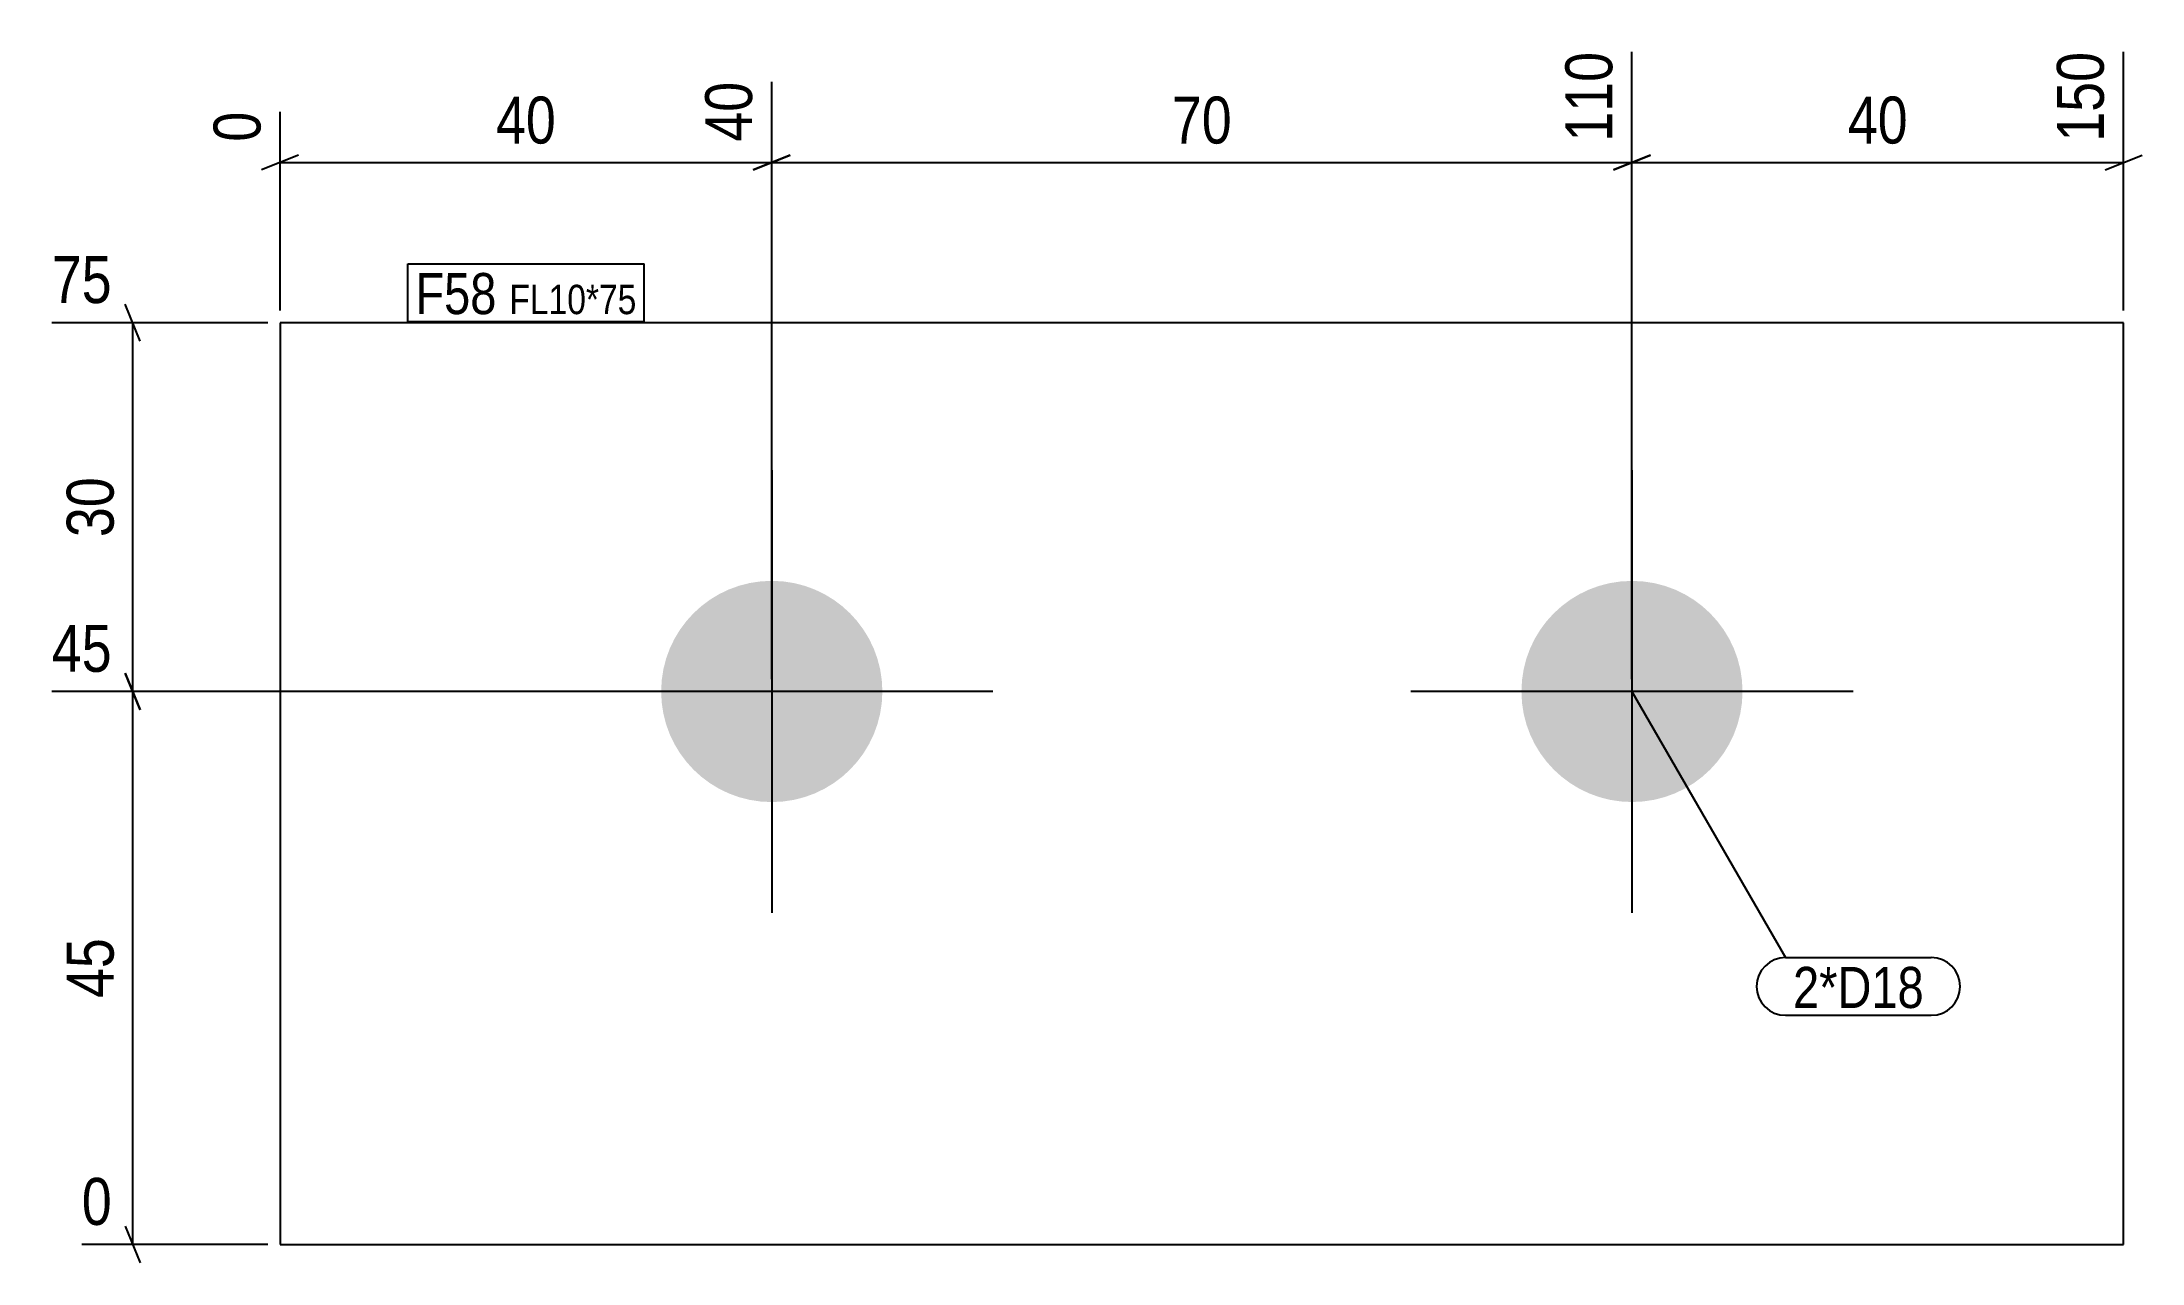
# Model space of a CAD drawing. Header units: millimetres. Extents: x 2 to 173, y 3 to 102.
import ezdxf

# ---------------------------------------------------------------- set-up
doc = ezdxf.new("R2010")
doc.units = ezdxf.units.MM
for name, color, linetype in [('MÅLSÆTNING', 7, 'Continuous'), ('STÅL', 7, 'Continuous'), ('TEKST', 7, 'Continuous')]:
    doc.layers.add(name, color=color, linetype=linetype)
doc.styles.add('Arial Narrow', font='ARIALN.TTF', dxfattribs={"height": 0.2})

msp = doc.modelspace()

# ---------------------------------------------------------------- hatches: boundary and pattern name
at = {"layer": 'STÅL', "linetype": 'Continuous'}
for points in [[(70.58, 49.5, -1), (52.58, 49.5, -1)], [(140.57, 49.5, -1), (122.58, 49.5, -1)]]:
    msp.add_hatch(color=3, dxfattribs=at).paths.add_polyline_path(points)

# ---------------------------------------------------------------- linework, layer by layer
at = {"layer": 'MÅLSÆTNING', "color": 7, "linetype": 'Continuous'}
for p, q in [((131.57, 50.5), (131.57, 101.54)), ((131.57, 50.5), (131.57, 101.54)), ((171.57, 80.5), (171.57, 101.54)), ((61.58, 50.5), (61.58, 99.1)), ((61.58, 50.5), (61.58, 99.1)), ((21.57, 80.5), (21.57, 96.66)), ((23.08, 93.13), (20.07, 91.93)), ((21.57, 92.53), (61.58, 92.53)), ((63.08, 93.13), (60.07, 91.93)), ((60.07, 91.93), (63.08, 93.13)), ((61.58, 92.53), (131.57, 92.53)), ((133.08, 93.13), (130.07, 91.93)), ((130.07, 91.93), (133.08, 93.13)), ((131.57, 92.53), (171.57, 92.53)), ((170.07, 91.93), (173.08, 93.13)), ((10.18, 78), (8.97, 81)), ((20.57, 79.5), (3, 79.5)), ((9.58, 49.5), (9.58, 79.5)), ((8.97, 51), (10.18, 48)), ((10.18, 48), (8.97, 51)), ((60.58, 49.5), (3, 49.5)), ((60.58, 49.5), (3, 49.5)), ((9.58, 4.5), (9.58, 49.5)), ((8.97, 6), (10.18, 3)), ((20.57, 4.5), (5.44, 4.5))]:
    msp.add_line(p, q, dxfattribs=at)
at = {"layer": 'STÅL', "color": 2, "linetype": 'Continuous'}
for p, q in [((171.57, 79.5), (21.57, 79.5)), ((21.57, 79.5), (21.57, 4.5)), ((171.57, 4.5), (171.57, 79.5)), ((21.57, 4.5), (171.57, 4.5))]:
    msp.add_line(p, q, dxfattribs=at)
at = {"layer": 'STÅL', "color": 3, "linetype": 'Continuous'}
for p, q in [((61.58, 67.5), (61.58, 31.5)), ((131.57, 67.5), (131.57, 31.5)), ((79.58, 49.5), (43.58, 49.5)), ((149.57, 49.5), (113.58, 49.5))]:
    msp.add_line(p, q, dxfattribs=at)

# ---------------------------------------------------------------- wipeouts: each hides what was drawn before it
at = {"color": 0}
msp.add_wipeout([(155.33, 23.75), (155.33, 27.25), (144.68, 27.25), (144.68, 23.75)], dxfattribs=at).dxf.layer = 'TEKST'

# ---------------------------------------------------------------- next in the draw order: wipeouts: each hides what was drawn before it
at = {"color": 0, "linetype": 'Continuous'}
for points in [[(130.77, 102.34), (125.17, 102.34), (125.17, 93.43), (130.77, 93.43)], [(170.77, 102.34), (165.17, 102.34), (165.17, 93.43), (170.77, 93.43)], [(60.77, 99.9), (55.17, 99.9), (55.17, 93.43), (60.77, 93.43)], [(20.77, 97.46), (15.17, 97.46), (15.17, 93.43), (20.77, 93.43)], [(8.67, 80.3), (8.67, 85.9), (2.2, 85.9), (2.2, 80.3)], [(8.67, 50.3), (8.67, 55.9), (2.2, 55.9), (2.2, 50.3)], [(8.67, 5.3), (8.67, 10.9), (4.64, 10.9), (4.64, 5.3)]]:
    msp.add_wipeout(points, dxfattribs=at).dxf.layer = 'MÅLSÆTNING'
at = {"color": 0}
for points, layer in [([(44.81, 93.28), (44.81, 98.88), (38.34, 98.88), (38.34, 93.28)], 'MÅLSÆTNING'), ([(99.81, 93.28), (99.81, 98.88), (93.34, 98.88), (93.34, 93.28)], 'MÅLSÆTNING'), ([(154.81, 93.28), (154.81, 98.88), (148.34, 98.88), (148.34, 93.28)], 'MÅLSÆTNING'), ([(8.82, 67.74), (3.22, 67.74), (3.22, 61.26), (8.82, 61.26)], 'MÅLSÆTNING'), ([(8.82, 30.24), (3.22, 30.24), (3.22, 23.76), (8.82, 23.76)], 'MÅLSÆTNING'), ([(39.18, 80.2), (39.18, 83.7), (32.58, 83.7), (32.58, 80.2)], 'TEKST'), ([(50.59, 80.2), (50.59, 82.7), (40.23, 82.7), (40.23, 80.2)], 'TEKST'), ([(155.33, 23.75), (155.33, 27.25), (144.68, 27.25), (144.68, 23.75)], 'TEKST')]:
    msp.add_wipeout(points, dxfattribs=at).dxf.layer = layer

# ---------------------------------------------------------------- next in the draw order: linework, layer by layer
at = {"layer": 'TEKST', "color": 7, "linetype": 'Continuous'}
for p, q in [((131.57, 49.5), (144.07, 27.85)), ((144.07, 27.85), (155.93, 27.85)), ((144.07, 23.15), (155.93, 23.15))]:
    msp.add_line(p, q, dxfattribs=at)
for centre, start, end in [((144.07, 25.5), 90, 270), ((155.93, 25.5), 270, 90)]:
    msp.add_arc(centre, 2.35, start, end, dxfattribs=at)

# ---------------------------------------------------------------- next in the draw order: texts
at = {"layer": 'MÅLSÆTNING', "color": 3, "linetype": 'Continuous', "style": 'Arial Narrow'}
for s, height, p in [('110', 3.818, (129.97, 94.23)), ('150', 3.818, (169.97, 94.23)), ('40', 3.818, (59.98, 94.23)), ('0', 3.82, (19.98, 94.23))]:
    msp.add_text(s, height=height, rotation=90.0002, dxfattribs=at).set_placement(p)
at = {"layer": 'MÅLSÆTNING', "color": 3, "style": 'Arial Narrow'}
for s, p in [('40', (39.14, 94.08)), ('70', (94.14, 94.08)), ('40', (149.14, 94.08))]:
    msp.add_text(s, height=3.818, dxfattribs=at).set_placement(p)
at = {"layer": 'MÅLSÆTNING', "color": 3, "linetype": 'Continuous', "style": 'Arial Narrow'}
for s, height, p in [('75', 3.818, (3, 81.1)), ('45', 3.818, (3, 51.1)), ('0', 3.82, (5.44, 6.1))]:
    msp.add_text(s, height=height, dxfattribs=at).set_placement(p)
at = {"layer": 'MÅLSÆTNING', "color": 3, "style": 'Arial Narrow'}
for s, p in [('30', (8.03, 62.06)), ('45', (8.03, 24.56))]:
    msp.add_text(s, height=3.818, rotation=90.0002, dxfattribs=at).set_placement(p)
at = {"layer": 'TEKST', "color": 3, "style": 'Arial Narrow'}
msp.add_text('2*D18', height=3.34, dxfattribs=at).set_placement((144.68, 23.75))

# ---------------------------------------------------------------- next in the draw order: wipeouts: each hides what was drawn before it
at = {"color": 0}
for points in [[(39.18, 80.2), (39.18, 83.7), (32.58, 83.7), (32.58, 80.2)], [(50.59, 80.2), (50.59, 82.7), (40.23, 82.7), (40.23, 80.2)]]:
    msp.add_wipeout(points, dxfattribs=at).dxf.layer = 'TEKST'

# ---------------------------------------------------------------- next in the draw order: linework, layer by layer
at = {"layer": 'TEKST', "color": 7, "linetype": 'Continuous'}
for p, q in [((31.98, 84.3), (51.19, 84.3)), ((31.98, 79.6), (31.98, 84.3)), ((51.19, 79.6), (51.19, 84.3)), ((31.98, 79.6), (51.19, 79.6))]:
    msp.add_line(p, q, dxfattribs=at)

# ---------------------------------------------------------------- next in the draw order: texts
at = {"layer": 'TEKST', "color": 3, "style": 'Arial Narrow'}
for s, height, p in [('F58', 3.34, (32.58, 80.2)), ('FL10*75', 2.386, (40.23, 80.2))]:
    msp.add_text(s, height=height, dxfattribs=at).set_placement(p)

doc.saveas('drawing.dxf')
